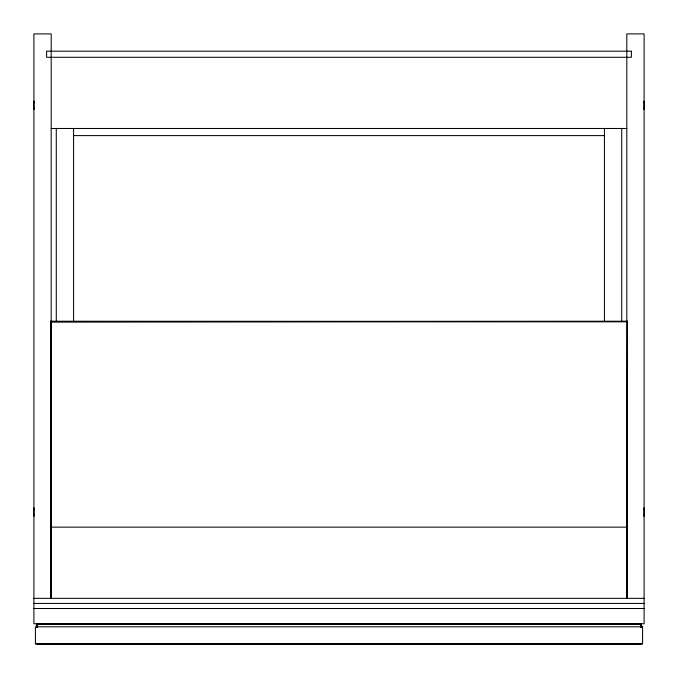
<?xml version="1.0" encoding="UTF-8"?>
<svg xmlns="http://www.w3.org/2000/svg" width="678" height="678" viewBox="0 0 678 678"><rect width="100%" height="100%" fill="white"/><g stroke="black" fill="none" stroke-linecap="round" stroke-linejoin="round"><path stroke-width="1.02" d="M37.07 625.836L37.07 625.269M37.07 624.938L37.07 624.269M50.536 598.403L50.587 321.482L627.497 321.457L50.875 321.262L50.875 598.403M50.647 321.753L627.464 321.338L627.091 598.36M37.078 624.192C37.544 622.531 36.265 626.625 36.951 627.252M51.028 321.245L50.536 321.753L627.472 321.711L627.472 598.36M37.46 627.252L37.46 623.684L36.985 624.192L641.049 624.192L640.54 623.684L640.54 627.252M640.744 643.795L37.019 643.795L37.46 643.812M627.243 321.711L627.243 321.219L627.472 321.711M50.884 321.279L51.028 598.403M37.46 644.066L36.985 643.812L641.015 643.812L640.54 643.812M641.015 624.192L640.744 623.743L640.761 627.252M627.243 598.36L627.438 321.355M640.981 623.98L37.019 623.98M627.464 321.592L50.553 321.609M51.189 128.481L626.811 128.481M73.563 135.6L604.437 135.6M51.189 527.145L626.811 527.145M33.9 598.335L644.1 598.335M33.9 603.42L644.1 603.42M33.9 608.505L644.1 608.505M50.757 321.313L50.748 598.403M37.239 623.709L37.239 627.252M640.854 623.87L640.922 627.252M640.981 624.048L641.015 627.252M626.811 598.335L626.811 33.9L644.1 33.9L644.1 623.76L33.9 623.76L33.9 33.9L51.189 33.9L51.189 598.335M621.726 128.905L621.726 321.711M604.437 128.481L604.437 321.711M73.563 128.481L73.563 321.711M56.274 128.905L56.274 321.711M37.07 624.048L37.078 627.252M33.985 109.243A30.688 30.688 0 0 1 33.985 101.276M33.849 109.26A30.688 30.688 0 0 1 33.832 101.259M644.015 101.276A30.688 30.688 0 0 1 644.015 109.243M644.117 101.268A30.595 30.595 0 0 1 644.134 109.26M644.015 508.076A30.688 30.688 0 0 1 644.015 516.043M644.117 508.068A30.595 30.595 0 0 1 644.134 516.06M33.985 516.043A30.688 30.688 0 0 1 33.985 508.076M33.849 516.06A30.688 30.688 0 0 1 33.832 508.059M631.388 51.189L46.613 51.189L46.613 57.291L631.388 57.291L631.388 51.189M642.575 626.811L35.425 626.811L35.425 644.1L642.575 644.1L642.575 626.811"/></g></svg>
